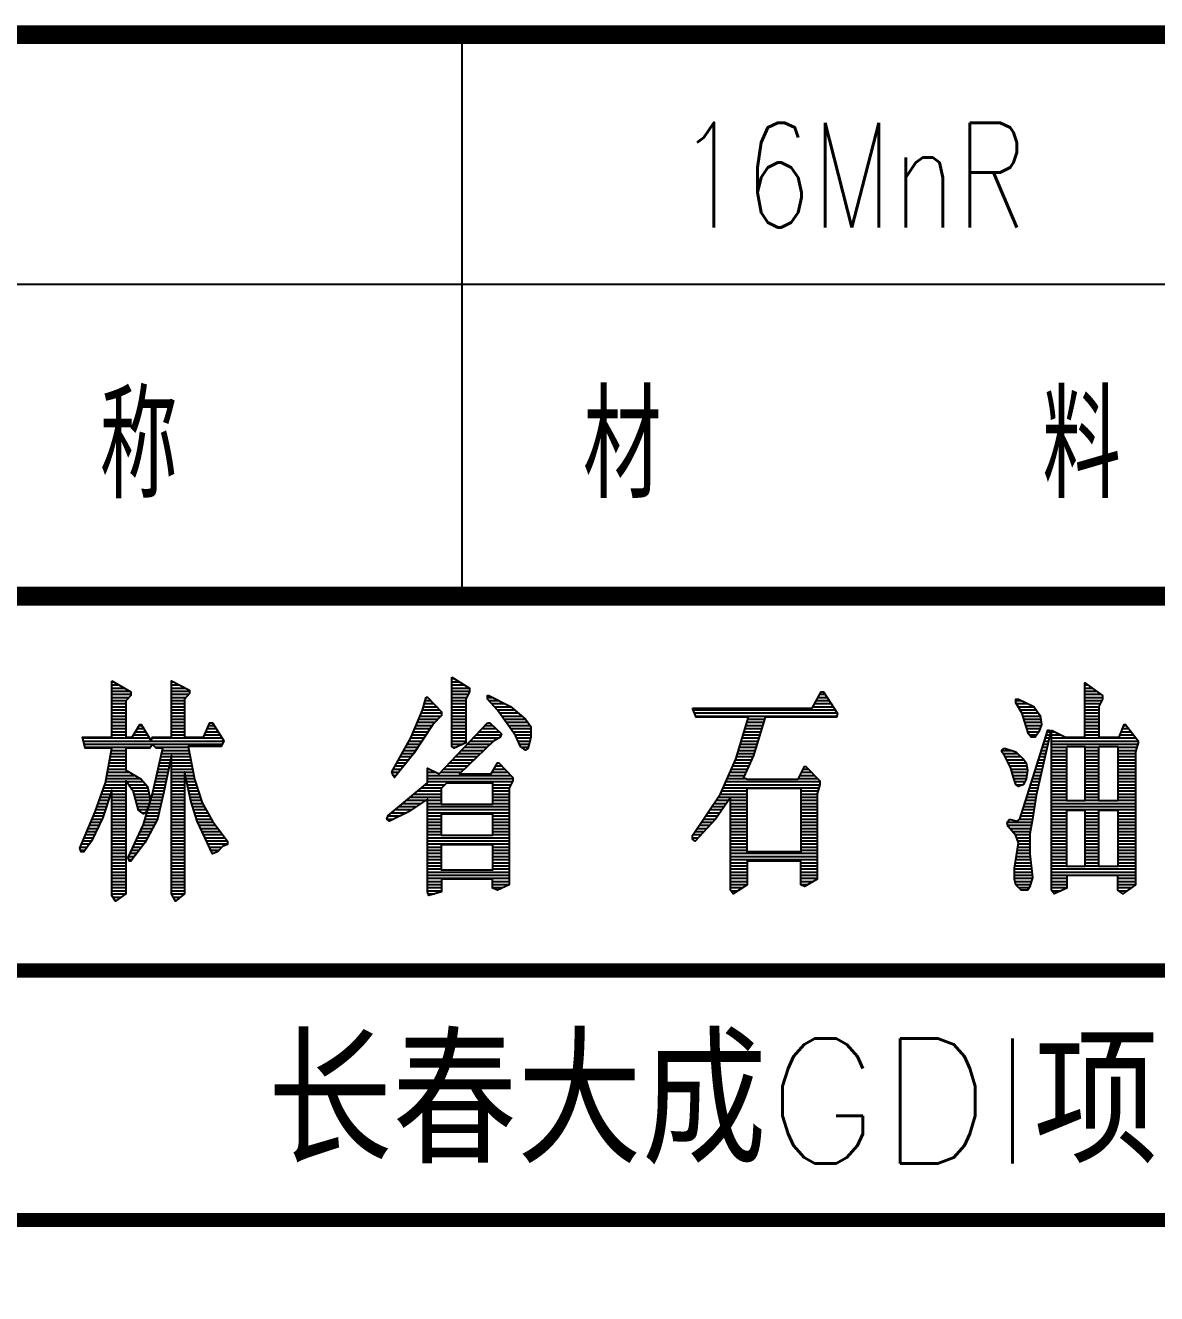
# Model space of a CAD drawing. Extents: x 2423 to 4272, y 1058 to 1658.
# Drawn here: x 4147.6 to 4183.87, y 1106.61 to 1147.27 of the extents above; entities that cross this region are included whole.
import ezdxf
from ezdxf.enums import TextEntityAlignment as Align

# ---------------------------------------------------------------- set-up
doc = ezdxf.new("R2010")
doc.units = 0
doc.header["$LTSCALE"] = 9
doc.header["$MEASUREMENT"] = 0
doc.layers.get('0').update_dxf_attribs({"linetype": 'CONTINUOUS'})
doc.layers.add('1', color=2, linetype='CONTINUOUS')
doc.layers.add('2', color=1, linetype='CONTINUOUS')
doc.styles.add('HZ', font='txt', dxfattribs={"width": 0.75, "bigfont": 'hztxt'})

# ---------------------------------------------------------------- blocks, each defined once
blk = doc.blocks.new('*X2')
at = {"color": 0}
for p, q in [((36074.2, -950), (36079.1, -950)), ((36074.2, -960), (36096.6, -960)), ((36074.2, -970), (36114.1, -970)), ((36266.1, -950), (36271.6, -950)), ((36266.1, -960), (36291.2, -960)), ((36266.1, -970), (36310.8, -970)), ((37164.5, -940), (37171.7, -940)), ((37164.5, -950), (37188.1, -950)), ((37164.5, -960), (37204.4, -960)), ((37164.5, -970), (37220.7, -970)), ((39193.9, -960), (39203.6, -960)), ((39193.9, -970), (39217.6, -970)), ((36074.2, -980), (36131.6, -980)), ((36074.2, -990), (36135.5, -990)), ((36074.2, -1000), (36129.7, -1000)), ((36074.2, -1010), (36120.4, -1010)), ((36266.1, -980), (36323.3, -980)), ((36266.1, -990), (36321.5, -990)), ((36266.1, -1000), (36312.1, -1000)), ((36266.1, -1010), (36307, -1010)), ((37079.7, -1010), (37096.8, -1010)), ((37082.7, -1000), (37087.1, -1000)), ((37164.5, -980), (37221.6, -980)), ((37164.5, -990), (37217.5, -990)), ((37164.5, -1000), (37212.3, -1000)), ((37164.5, -1010), (37209.4, -1010)), ((37278.8, -1000), (37295, -1000)), ((37282.9, -1010), (37314.8, -1010)), ((38333.5, -1010), (38374.6, -1010)), ((38338.9, -1000), (38368.2, -1000)), ((38344.4, -990), (38361.8, -990)), ((38973.4, -1010), (38990.9, -1010)), ((39193.9, -980), (39231.6, -980)), ((39193.9, -990), (39245.6, -990)), ((39193.9, -1000), (39251, -1000)), ((39193.9, -1010), (39248.7, -1010)), ((36074.2, -1020), (36119.1, -1020)), ((36074.2, -1030), (36119.1, -1030)), ((36074.2, -1040), (36119.1, -1040)), ((36074.2, -1050), (36119.1, -1050)), ((36266.1, -1020), (36307, -1020)), ((36266.1, -1030), (36307, -1030)), ((36266.1, -1040), (36307, -1040)), ((36266.1, -1050), (36307, -1050)), ((37066.6, -1050), (37131.8, -1050)), ((37070.7, -1040), (37125.6, -1040)), ((37073.7, -1030), (37116, -1030)), ((37076.7, -1020), (37106.4, -1020)), ((37164.5, -1020), (37209.4, -1020)), ((37164.5, -1030), (37209.4, -1030)), ((37164.5, -1040), (37209.4, -1040)), ((37164.5, -1050), (37209.4, -1050)), ((37292.3, -1020), (37334.7, -1020)), ((37301.6, -1030), (37353.6, -1030)), ((37310.9, -1040), (37365.6, -1040)), ((37318.1, -1050), (37377.6, -1050)), ((37938.4, -1040), (38393.9, -1040)), ((37942.6, -1050), (38400.3, -1050)), ((38322.6, -1030), (38387.5, -1030)), ((38328, -1020), (38381, -1020)), ((38975, -1020), (39011.9, -1020)), ((38980.8, -1030), (39031.3, -1030)), ((38986.7, -1040), (39038.3, -1040)), ((38992.5, -1050), (39045.3, -1050)), ((39193.9, -1020), (39243.4, -1020)), ((39193.9, -1030), (39238.8, -1030)), ((39193.9, -1040), (39238.8, -1040)), ((39193.9, -1050), (39238.8, -1050)), ((36074.2, -1060), (36119.1, -1060)), ((36074.2, -1070), (36119.1, -1070)), ((36074.2, -1080), (36119.1, -1080)), ((36074.2, -1090), (36119.1, -1090)), ((36162.4, -1090), (36169.9, -1090)), ((36266.1, -1060), (36307, -1060)), ((36266.1, -1070), (36307, -1070)), ((36266.1, -1080), (36307, -1080)), ((36266.1, -1090), (36307, -1090)), ((36384.8, -1090), (36402.2, -1090)), ((37049.8, -1090), (37101.4, -1090)), ((37054, -1080), (37110.3, -1080)), ((37058.2, -1070), (37120.1, -1070)), ((37062.4, -1060), (37129.9, -1060)), ((37164.5, -1060), (37209.4, -1060)), ((37164.5, -1070), (37209.4, -1070)), ((37164.5, -1080), (37209.4, -1080)), ((37164.5, -1090), (37209.4, -1090)), ((37270.6, -1090), (37296, -1090)), ((37325.1, -1060), (37389.6, -1060)), ((37332.1, -1070), (37401.5, -1070)), ((37339.1, -1080), (37408.5, -1080)), ((37346.1, -1090), (37415.5, -1090)), ((37946.8, -1060), (38399, -1060)), ((38107.9, -1090), (38161.1, -1090)), ((38111, -1080), (38164.1, -1080)), ((38114, -1070), (38167.1, -1070)), ((38996.1, -1060), (39051.2, -1060)), ((38999.1, -1070), (39052.6, -1070)), ((39002.1, -1080), (39054, -1080)), ((39005.1, -1090), (39054.1, -1090)), ((39193.9, -1060), (39238.8, -1060)), ((39193.9, -1070), (39238.8, -1070)), ((39193.9, -1080), (39238.8, -1080)), ((39193.9, -1090), (39238.8, -1090)), ((39319.3, -1090), (39326.7, -1090)), ((35980.7, -1130), (36194.7, -1130)), ((36074.2, -1100), (36119.1, -1100)), ((36074.2, -1110), (36119.1, -1110)), ((36074.2, -1120), (36119.1, -1120)), ((36144.4, -1120), (36188.5, -1120)), ((36150.4, -1110), (36182.3, -1110)), ((36156.4, -1100), (36176.1, -1100)), ((36204.2, -1130), (36427.4, -1130)), ((36266.1, -1100), (36307, -1100)), ((36266.1, -1110), (36307, -1110)), ((36266.1, -1120), (36307, -1120)), ((36371.7, -1120), (36421.1, -1120)), ((36376.1, -1110), (36414.8, -1110)), ((36380.5, -1100), (36408.5, -1100)), ((37032.7, -1130), (37075.1, -1130)), ((37037.2, -1120), (37081.7, -1120)), ((37041.4, -1110), (37088.2, -1110)), ((37045.6, -1100), (37094.8, -1100)), ((37164.5, -1100), (37209.4, -1100)), ((37164.5, -1110), (37209.4, -1110)), ((37164.5, -1120), (37209.4, -1120)), ((37164.5, -1130), (37209.4, -1130)), ((37232.6, -1130), (37316.2, -1130)), ((37242.1, -1120), (37322.4, -1120)), ((37251.6, -1110), (37317, -1110)), ((37261.1, -1100), (37306.5, -1100)), ((37353.1, -1100), (37417.6, -1100)), ((37360.1, -1110), (37417.6, -1110)), ((37367.1, -1120), (37417.6, -1120)), ((37372.3, -1130), (37417.2, -1130)), ((38095.7, -1130), (38149.1, -1130)), ((38098.8, -1120), (38152.1, -1120)), ((38101.8, -1110), (38155.1, -1110)), ((38104.9, -1100), (38158.1, -1100)), ((39008.5, -1100), (39050.6, -1100)), ((39012, -1110), (39047.1, -1110)), ((39016.7, -1120), (39040.3, -1120)), ((39067.5, -1130), (39080.5, -1130)), ((39070.6, -1120), (39082.8, -1120)), ((39073.8, -1110), (39081.4, -1110)), ((39087.7, -1110), (39097.9, -1110)), ((39087.7, -1120), (39117.1, -1120)), ((39087.7, -1130), (39357.8, -1130)), ((39193.9, -1100), (39238.8, -1100)), ((39193.9, -1110), (39238.8, -1110)), ((39193.9, -1120), (39238.8, -1120)), ((39307.3, -1120), (39350, -1120)), ((39311.3, -1110), (39342.3, -1110)), ((39315.3, -1100), (39334.5, -1100)), ((35983.1, -1140), (36433.4, -1140)), ((35985.4, -1150), (36428.7, -1150)), ((35987.7, -1160), (36198.8, -1160)), ((36072.9, -1170), (36119.1, -1170)), ((36213.9, -1160), (36319.7, -1160)), ((36236, -1170), (36321.7, -1170)), ((37010.6, -1170), (37048.9, -1170)), ((37016.1, -1160), (37055.4, -1160)), ((37021.7, -1150), (37062, -1150)), ((37027.2, -1140), (37068.6, -1140)), ((37164.5, -1140), (37209.4, -1140)), ((37164.5, -1150), (37200, -1150)), ((37168.4, -1160), (37179, -1160)), ((37194.6, -1170), (37267.4, -1170)), ((37204.1, -1160), (37277.9, -1160)), ((37213.6, -1150), (37288.4, -1150)), ((37223.1, -1140), (37298.9, -1140)), ((37376.9, -1140), (37414.8, -1140)), ((37381.6, -1150), (37412.5, -1150)), ((37388.9, -1160), (37410.2, -1160)), ((38083.6, -1170), (38137.1, -1170)), ((38086.6, -1160), (38140.1, -1160)), ((38089.7, -1150), (38143.1, -1150)), ((38092.7, -1140), (38146.1, -1140)), ((38928.5, -1170), (38958.5, -1170)), ((39054.9, -1170), (39071.5, -1170)), ((39058.1, -1160), (39073.7, -1160)), ((39061.2, -1150), (39076, -1150)), ((39064.4, -1140), (39078.3, -1140)), ((39087.7, -1140), (39365.4, -1140)), ((39087.7, -1150), (39364.1, -1150)), ((39087.7, -1160), (39136.7, -1160)), ((39087.7, -1170), (39136.7, -1170)), ((39193.9, -1160), (39238.8, -1160)), ((39193.9, -1170), (39238.8, -1170)), ((39300, -1160), (39361.3, -1160)), ((39300, -1170), (39358.5, -1170)), ((36065.6, -1210), (36119.1, -1210)), ((36067.4, -1200), (36119.1, -1200)), ((36069.2, -1190), (36119.1, -1190)), ((36071.1, -1180), (36119.1, -1180)), ((36227, -1210), (36261.2, -1210)), ((36229.3, -1200), (36263.3, -1200)), ((36231.5, -1190), (36265.4, -1190)), ((36233.7, -1180), (36323.6, -1180)), ((36266.1, -1190), (36325.6, -1190)), ((36266.1, -1200), (36327.5, -1200)), ((36266.1, -1210), (36329.5, -1210)), ((36988.5, -1210), (37018.2, -1210)), ((36994, -1200), (37026.2, -1200)), ((36999.5, -1190), (37034.3, -1190)), ((37005.1, -1180), (37042.3, -1180)), ((37156.6, -1210), (37225.4, -1210)), ((37166.1, -1200), (37235.9, -1200)), ((37175.6, -1190), (37246.4, -1190)), ((37185.1, -1180), (37256.9, -1180)), ((37311.3, -1210), (37315.8, -1210)), ((38069.8, -1210), (38121.2, -1210)), ((38074.2, -1200), (38125.8, -1200)), ((38077.5, -1190), (38130.5, -1190)), ((38080.5, -1180), (38134.1, -1180)), ((38932.2, -1180), (38978.9, -1180)), ((38938.4, -1190), (38989.4, -1190)), ((38943.4, -1200), (38999.2, -1200)), ((38948.4, -1210), (39006.1, -1210)), ((39042.4, -1210), (39062.4, -1210)), ((39045.5, -1200), (39064.7, -1200)), ((39048.6, -1190), (39066.9, -1190)), ((39051.8, -1180), (39069.2, -1180)), ((39087.7, -1180), (39136.7, -1180)), ((39087.7, -1190), (39136.7, -1190)), ((39087.7, -1200), (39136.7, -1200)), ((39087.7, -1210), (39136.7, -1210)), ((39193.9, -1180), (39238.8, -1180)), ((39193.9, -1190), (39238.8, -1190)), ((39193.9, -1200), (39238.8, -1200)), ((39193.9, -1210), (39238.8, -1210)), ((39300, -1180), (39357.2, -1180)), ((39300, -1190), (39357.2, -1190)), ((39300, -1200), (39357.2, -1200)), ((39300, -1210), (39357.2, -1210)), ((36056.3, -1260), (36164.4, -1260)), ((36058.2, -1250), (36147.6, -1250)), ((36060, -1240), (36130.8, -1240)), ((36061.9, -1230), (36119.1, -1230)), ((36063.7, -1220), (36119.1, -1220)), ((36215.8, -1260), (36250.7, -1260)), ((36218.1, -1250), (36252.8, -1250)), ((36220.3, -1240), (36254.9, -1240)), ((36222.5, -1230), (36257, -1230)), ((36224.8, -1220), (36259.1, -1220)), ((36266.1, -1220), (36331.4, -1220)), ((36266.1, -1230), (36333.4, -1230)), ((36266.1, -1240), (36307, -1240)), ((36266.1, -1250), (36307, -1250)), ((36266.1, -1260), (36307, -1260)), ((36307.2, -1240), (36335.3, -1240)), ((36309.4, -1250), (36337.2, -1250)), ((36311.6, -1260), (36339.2, -1260)), ((36972.9, -1240), (36993.9, -1240)), ((36976.4, -1250), (36985.9, -1250)), ((36977.4, -1230), (37002, -1230)), ((36983, -1220), (37010.1, -1220)), ((37086.9, -1230), (37092.7, -1230)), ((37086.9, -1240), (37113.7, -1240)), ((37086.9, -1250), (37354.3, -1250)), ((37086.9, -1260), (37360.5, -1260)), ((37128.1, -1240), (37193.9, -1240)), ((37137.6, -1230), (37204.4, -1230)), ((37147.1, -1220), (37214.9, -1220)), ((37293.8, -1240), (37344.7, -1240)), ((37299.6, -1230), (37335.1, -1230)), ((37305.5, -1220), (37325.4, -1220)), ((38047.6, -1260), (38107.1, -1260)), ((38052.1, -1250), (38102.5, -1250)), ((38056.5, -1240), (38107.2, -1240)), ((38060.9, -1230), (38111.8, -1230)), ((38065.3, -1220), (38116.5, -1220)), ((38276.2, -1260), (38336.8, -1260)), ((38281.2, -1250), (38327.2, -1250)), ((38286.2, -1240), (38317.5, -1240)), ((38291.2, -1230), (38307.9, -1230)), ((38953.4, -1220), (39007.8, -1220)), ((38957.8, -1230), (39009.6, -1230)), ((38960.6, -1240), (39009.1, -1240)), ((38963.4, -1250), (39007.7, -1250)), ((38966.5, -1260), (39006.3, -1260)), ((39026.6, -1260), (39051.1, -1260)), ((39029.8, -1250), (39053.4, -1250)), ((39032.9, -1240), (39055.6, -1240)), ((39036.1, -1230), (39057.9, -1230)), ((39039.2, -1220), (39060.2, -1220)), ((39087.7, -1220), (39136.7, -1220)), ((39087.7, -1230), (39136.7, -1230)), ((39087.7, -1240), (39136.7, -1240)), ((39087.7, -1250), (39136.7, -1250)), ((39087.7, -1260), (39136.7, -1260)), ((39193.9, -1220), (39238.8, -1220)), ((39193.9, -1230), (39238.8, -1230)), ((39193.9, -1240), (39238.8, -1240)), ((39193.9, -1250), (39238.8, -1250)), ((39193.9, -1260), (39238.8, -1260)), ((39300, -1220), (39357.2, -1220)), ((39300, -1230), (39357.2, -1230)), ((39300, -1240), (39357.2, -1240)), ((39300, -1250), (39357.2, -1250)), ((39300, -1260), (39357.2, -1260)), ((36044.6, -1300), (36073.3, -1300)), ((36048.1, -1290), (36119.1, -1290)), ((36051.6, -1280), (36119.1, -1280)), ((36054.5, -1270), (36119.1, -1270)), ((36074.2, -1300), (36119.1, -1300)), ((36120.5, -1270), (36174.9, -1270)), ((36127.5, -1280), (36183.7, -1280)), ((36134.5, -1290), (36189.6, -1290)), ((36141.5, -1300), (36191.9, -1300)), ((36206.9, -1300), (36242.3, -1300)), ((36209.1, -1290), (36244.4, -1290)), ((36211.3, -1280), (36246.5, -1280)), ((36213.6, -1270), (36248.6, -1270)), ((36266.1, -1270), (36307, -1270)), ((36266.1, -1280), (36307, -1280)), ((36266.1, -1290), (36307, -1290)), ((36266.1, -1300), (36307, -1300)), ((36313.8, -1270), (36342.1, -1270)), ((36315.9, -1280), (36345.4, -1280)), ((36318.1, -1290), (36348.6, -1290)), ((36320.3, -1300), (36351.8, -1300)), ((37055.4, -1300), (37131.8, -1300)), ((37067.4, -1290), (37133.1, -1290)), ((37079.5, -1280), (37142.4, -1280)), ((37086.9, -1270), (37359.4, -1270)), ((37295.1, -1280), (37354.2, -1280)), ((37295.1, -1290), (37348.9, -1290)), ((37295.1, -1300), (37348.2, -1300)), ((38030, -1300), (38111.8, -1300)), ((38034.4, -1290), (38341.7, -1290)), ((38038.8, -1280), (38344.5, -1280)), ((38043.2, -1270), (38344.5, -1270)), ((38283.3, -1300), (38338.9, -1300)), ((38970, -1270), (39002.4, -1270)), ((38973.8, -1280), (38997.1, -1280)), ((39014.1, -1300), (39042, -1300)), ((39017.2, -1290), (39044.3, -1290)), ((39020.4, -1280), (39046.6, -1280)), ((39023.5, -1270), (39048.8, -1270)), ((39087.7, -1270), (39136.7, -1270)), ((39087.7, -1280), (39136.7, -1280)), ((39087.7, -1290), (39136.7, -1290)), ((39087.7, -1300), (39136.7, -1300)), ((39193.9, -1270), (39238.8, -1270)), ((39193.9, -1280), (39238.8, -1280)), ((39193.9, -1290), (39238.8, -1290)), ((39193.9, -1300), (39238.8, -1300)), ((39300, -1270), (39357.2, -1270)), ((39300, -1280), (39357.2, -1280)), ((39300, -1290), (39357.2, -1290)), ((39300, -1300), (39357.2, -1300)), ((36030.6, -1340), (36060.2, -1340)), ((36034.1, -1330), (36063.5, -1330)), ((36037.6, -1320), (36066.8, -1320)), ((36041.1, -1310), (36070, -1310)), ((36074.2, -1310), (36119.1, -1310)), ((36074.2, -1320), (36119.1, -1320)), ((36074.2, -1330), (36119.1, -1330)), ((36074.2, -1340), (36119.1, -1340)), ((36145.6, -1310), (36194.2, -1310)), ((36148.4, -1320), (36196.6, -1320)), ((36151.2, -1330), (36196.7, -1330)), ((36154, -1340), (36195.9, -1340)), ((36195.9, -1340), (36233, -1340)), ((36198.8, -1330), (36235.3, -1330)), ((36201.7, -1320), (36237.7, -1320)), ((36204.5, -1310), (36240, -1310)), ((36266.1, -1310), (36307, -1310)), ((36266.1, -1320), (36307, -1320)), ((36266.1, -1330), (36307, -1330)), ((36266.1, -1340), (36307, -1340)), ((36322.5, -1310), (36355.1, -1310)), ((36324.7, -1320), (36358.3, -1320)), ((36326.9, -1330), (36361.5, -1330)), ((36329.8, -1340), (36365.2, -1340)), ((37007.2, -1340), (37066.4, -1340)), ((37019.2, -1330), (37081.4, -1330)), ((37031.3, -1320), (37131.8, -1320)), ((37043.3, -1310), (37131.8, -1310)), ((37086.9, -1330), (37131.8, -1330)), ((37086.9, -1340), (37131.8, -1340)), ((37295.1, -1310), (37348.2, -1310)), ((37295.1, -1320), (37348.2, -1320)), ((37295.1, -1330), (37348.2, -1330)), ((37295.1, -1340), (37348.2, -1340)), ((38005.2, -1340), (38045.1, -1340)), ((38011.9, -1330), (38052.1, -1330)), ((38018.6, -1320), (38111.8, -1320)), ((38025.3, -1310), (38111.8, -1310)), ((38058.7, -1330), (38111.8, -1330)), ((38058.7, -1340), (38111.8, -1340)), ((38283.3, -1310), (38336.4, -1310)), ((38283.3, -1320), (38336.4, -1320)), ((38283.3, -1330), (38336.4, -1330)), ((38283.3, -1340), (38336.4, -1340)), ((39001.5, -1340), (39034.6, -1340)), ((39004.6, -1330), (39036.2, -1330)), ((39007.8, -1320), (39037.8, -1320)), ((39010.9, -1310), (39039.8, -1310)), ((39087.7, -1310), (39136.7, -1310)), ((39087.7, -1320), (39136.7, -1320)), ((39087.7, -1330), (39136.7, -1330)), ((39087.7, -1340), (39357.2, -1340)), ((39193.9, -1310), (39238.8, -1310)), ((39193.9, -1320), (39238.8, -1320)), ((39193.9, -1330), (39238.8, -1330)), ((39300, -1310), (39357.2, -1310)), ((39300, -1320), (39357.2, -1320)), ((39300, -1330), (39357.2, -1330)), ((36015.7, -1380), (36047.2, -1380)), ((36019.9, -1370), (36050.4, -1370)), ((36023.6, -1360), (36053.7, -1360)), ((36027.1, -1350), (36057, -1350)), ((36074.2, -1350), (36119.1, -1350)), ((36074.2, -1360), (36119.1, -1360)), ((36074.2, -1370), (36119.1, -1370)), ((36074.2, -1380), (36119.1, -1380)), ((36156.8, -1350), (36191.7, -1350)), ((36159.6, -1360), (36187.5, -1360)), ((36172, -1370), (36180.5, -1370)), ((36184.4, -1380), (36223.7, -1380)), ((36187.3, -1370), (36226, -1370)), ((36190.1, -1360), (36228.3, -1360)), ((36193, -1350), (36230.7, -1350)), ((36266.1, -1350), (36307, -1350)), ((36266.1, -1360), (36307, -1360)), ((36266.1, -1370), (36307, -1370)), ((36266.1, -1380), (36307, -1380)), ((36333, -1350), (36370.8, -1350)), ((36336.2, -1360), (36376.4, -1360)), ((36339.4, -1370), (36382, -1370)), ((36342.6, -1380), (36387.6, -1380)), ((36959.9, -1380), (36998.8, -1380)), ((36971, -1370), (37019.8, -1370)), ((36983, -1360), (37036.4, -1360)), ((36995.1, -1350), (37051.4, -1350)), ((37086.9, -1350), (37348.2, -1350)), ((37086.9, -1360), (37348.2, -1360)), ((37086.9, -1370), (37348.2, -1370)), ((37086.9, -1380), (37131.8, -1380)), ((37295.1, -1380), (37348.2, -1380)), ((37978.4, -1380), (38017.1, -1380)), ((37985.1, -1370), (38024.1, -1370)), ((37991.8, -1360), (38031.1, -1360)), ((37998.5, -1350), (38038.1, -1350)), ((38058.7, -1350), (38111.8, -1350)), ((38058.7, -1360), (38111.8, -1360)), ((38058.7, -1370), (38111.8, -1370)), ((38058.7, -1380), (38111.8, -1380)), ((38283.3, -1350), (38336.4, -1350)), ((38283.3, -1360), (38336.4, -1360)), ((38283.3, -1370), (38336.4, -1370)), ((38283.3, -1380), (38336.4, -1380)), ((38988.9, -1380), (39028.2, -1380)), ((38992.1, -1370), (39029.8, -1370)), ((38995.2, -1360), (39031.4, -1360)), ((38998.4, -1350), (39033, -1350)), ((39087.7, -1350), (39357.2, -1350)), ((39087.7, -1360), (39357.2, -1360)), ((39087.7, -1370), (39136.7, -1370)), ((39087.7, -1380), (39136.7, -1380)), ((39193.9, -1370), (39238.8, -1370)), ((39193.9, -1380), (39238.8, -1380)), ((39300, -1370), (39357.2, -1370)), ((39300, -1380), (39357.2, -1380)), ((35998.9, -1420), (36028.5, -1420)), ((36003.1, -1410), (36033.4, -1410)), ((36007.3, -1400), (36038.2, -1400)), ((36011.5, -1390), (36043.1, -1390)), ((36074.2, -1390), (36119.1, -1390)), ((36074.2, -1400), (36119.1, -1400)), ((36074.2, -1410), (36119.1, -1410)), ((36074.2, -1420), (36119.1, -1420)), ((36170.7, -1420), (36205.3, -1420)), ((36175.4, -1410), (36210.7, -1410)), ((36178.6, -1400), (36216.1, -1400)), ((36181.5, -1390), (36221.3, -1390)), ((36266.1, -1390), (36307, -1390)), ((36266.1, -1400), (36307, -1400)), ((36266.1, -1410), (36307, -1410)), ((36266.1, -1420), (36307, -1420)), ((36345.8, -1390), (36393.2, -1390)), ((36349.5, -1400), (36399.6, -1400)), ((36354.1, -1410), (36407.2, -1410)), ((36358.8, -1420), (36414.8, -1420)), ((36956.4, -1390), (36977.8, -1390)), ((37086.9, -1390), (37131.8, -1390)), ((37086.9, -1400), (37131.8, -1400)), ((37086.9, -1410), (37131.8, -1410)), ((37086.9, -1420), (37131.8, -1420)), ((37295.1, -1390), (37348.2, -1390)), ((37295.1, -1400), (37348.2, -1400)), ((37295.1, -1410), (37348.2, -1410)), ((37295.1, -1420), (37348.2, -1420)), ((37951.6, -1420), (37982.2, -1420)), ((37958.3, -1410), (37991.5, -1410)), ((37965, -1400), (38000.9, -1400)), ((37971.7, -1390), (38010.1, -1390)), ((38058.7, -1390), (38111.8, -1390)), ((38058.7, -1400), (38111.8, -1400)), ((38058.7, -1410), (38111.8, -1410)), ((38058.7, -1420), (38111.8, -1420)), ((38283.3, -1390), (38336.4, -1390)), ((38283.3, -1400), (38336.4, -1400)), ((38283.3, -1410), (38336.4, -1410)), ((38283.3, -1420), (38336.4, -1420)), ((38946.3, -1400), (39024.8, -1400)), ((38947.5, -1410), (39023, -1410)), ((38954, -1420), (39021.3, -1420)), ((38985.8, -1390), (39026.5, -1390)), ((39087.7, -1390), (39136.7, -1390)), ((39087.7, -1400), (39136.7, -1400)), ((39087.7, -1410), (39136.7, -1410)), ((39087.7, -1420), (39136.7, -1420)), ((39193.9, -1390), (39238.8, -1390)), ((39193.9, -1400), (39238.8, -1400)), ((39193.9, -1410), (39238.8, -1410)), ((39193.9, -1420), (39238.8, -1420)), ((39300, -1390), (39357.2, -1390)), ((39300, -1400), (39357.2, -1400)), ((39300, -1410), (39357.2, -1410)), ((39300, -1420), (39357.2, -1420)), ((35982.1, -1460), (36009.1, -1460)), ((35986.3, -1450), (36014, -1450)), ((35990.5, -1440), (36018.8, -1440)), ((35994.7, -1430), (36023.7, -1430)), ((36074.2, -1430), (36119.1, -1430)), ((36074.2, -1440), (36119.1, -1440)), ((36074.2, -1450), (36119.1, -1450)), ((36074.2, -1460), (36119.1, -1460)), ((36152, -1460), (36183.8, -1460)), ((36156.7, -1450), (36189.2, -1450)), ((36161.4, -1440), (36194.6, -1440)), ((36166, -1430), (36200, -1430)), ((36266.1, -1430), (36307, -1430)), ((36266.1, -1440), (36307, -1440)), ((36266.1, -1450), (36307, -1450)), ((36266.1, -1460), (36307, -1460)), ((36363.5, -1430), (36422.5, -1430)), ((36368.1, -1440), (36430.1, -1440)), ((36372.8, -1450), (36437.7, -1450)), ((36377.5, -1460), (36445.4, -1460)), ((37086.9, -1430), (37131.8, -1430)), ((37086.9, -1440), (37131.8, -1440)), ((37086.9, -1450), (37348.2, -1450)), ((37086.9, -1460), (37348.2, -1460)), ((37295.1, -1430), (37348.2, -1430)), ((37295.1, -1440), (37348.2, -1440)), ((37936.2, -1450), (37954.2, -1450)), ((37938.2, -1440), (37963.5, -1440)), ((37943.6, -1460), (37944.9, -1460)), ((37944.9, -1430), (37972.9, -1430)), ((38058.7, -1430), (38111.8, -1430)), ((38058.7, -1440), (38111.8, -1440)), ((38058.7, -1450), (38111.8, -1450)), ((38058.7, -1460), (38111.8, -1460)), ((38283.3, -1430), (38336.4, -1430)), ((38283.3, -1440), (38336.4, -1440)), ((38283.3, -1450), (38336.4, -1450)), ((38283.3, -1460), (38336.4, -1460)), ((38962.4, -1430), (39019.5, -1430)), ((38970.8, -1440), (39018.3, -1440)), ((38975.8, -1450), (39018.3, -1450)), ((38979.3, -1460), (39018.3, -1460)), ((39087.7, -1430), (39136.7, -1430)), ((39087.7, -1440), (39136.7, -1440)), ((39087.7, -1450), (39136.7, -1450)), ((39087.7, -1460), (39136.7, -1460)), ((39193.9, -1430), (39238.8, -1430)), ((39193.9, -1440), (39238.8, -1440)), ((39193.9, -1450), (39238.8, -1450)), ((39193.9, -1460), (39238.8, -1460)), ((39300, -1430), (39357.2, -1430)), ((39300, -1440), (39357.2, -1440)), ((39300, -1450), (39357.2, -1450)), ((39300, -1460), (39357.2, -1460)), ((35973.7, -1480), (35995.3, -1480)), ((35974.3, -1490), (35988.3, -1490)), ((35977.9, -1470), (36002.3, -1470)), ((36074.2, -1470), (36119.1, -1470)), ((36074.2, -1480), (36119.1, -1480)), ((36074.2, -1490), (36119.1, -1490)), ((36074.2, -1500), (36119.1, -1500)), ((36133.4, -1500), (36154.5, -1500)), ((36138, -1490), (36162.2, -1490)), ((36142.7, -1480), (36169.9, -1480)), ((36147.4, -1470), (36177.6, -1470)), ((36266.1, -1470), (36307, -1470)), ((36266.1, -1480), (36307, -1480)), ((36266.1, -1490), (36307, -1490)), ((36266.1, -1500), (36307, -1500)), ((36382.1, -1470), (36445.8, -1470)), ((36386.8, -1480), (36427.6, -1480)), ((36391.5, -1490), (36418.3, -1490)), ((36396.1, -1500), (36400.6, -1500)), ((37086.9, -1470), (37348.2, -1470)), ((37086.9, -1480), (37131.8, -1480)), ((37086.9, -1490), (37131.8, -1490)), ((37086.9, -1500), (37131.8, -1500)), ((37295.1, -1480), (37348.2, -1480)), ((37295.1, -1490), (37348.2, -1490)), ((37295.1, -1500), (37348.2, -1500)), ((38058.7, -1470), (38111.8, -1470)), ((38058.7, -1480), (38111.8, -1480)), ((38058.7, -1490), (38111.8, -1490)), ((38058.7, -1500), (38336.4, -1500)), ((38283.3, -1470), (38336.4, -1470)), ((38283.3, -1480), (38336.4, -1480)), ((38283.3, -1490), (38336.4, -1490)), ((38976.5, -1500), (39018.3, -1500)), ((38978, -1490), (39018.3, -1490)), ((38979.5, -1480), (39018.3, -1480)), ((38981, -1470), (39018.3, -1470)), ((39087.7, -1470), (39136.7, -1470)), ((39087.7, -1480), (39136.7, -1480)), ((39087.7, -1490), (39136.7, -1490)), ((39087.7, -1500), (39136.7, -1500)), ((39193.9, -1470), (39238.8, -1470)), ((39193.9, -1480), (39238.8, -1480)), ((39193.9, -1490), (39238.8, -1490)), ((39193.9, -1500), (39238.8, -1500)), ((39300, -1470), (39357.2, -1470)), ((39300, -1480), (39357.2, -1480)), ((39300, -1490), (39357.2, -1490)), ((39300, -1500), (39357.2, -1500)), ((36074.2, -1510), (36119.1, -1510)), ((36074.2, -1520), (36119.1, -1520)), ((36074.2, -1530), (36119.1, -1530)), ((36074.2, -1540), (36119.1, -1540)), ((36128.7, -1510), (36146.8, -1510)), ((36129.7, -1520), (36139.1, -1520)), ((36266.1, -1510), (36307, -1510)), ((36266.1, -1520), (36307, -1520)), ((36266.1, -1530), (36307, -1530)), ((36266.1, -1540), (36307, -1540)), ((37086.9, -1510), (37131.8, -1510)), ((37086.9, -1520), (37131.8, -1520)), ((37086.9, -1530), (37131.8, -1530)), ((37086.9, -1540), (37131.8, -1540)), ((37295.1, -1510), (37348.2, -1510)), ((37295.1, -1520), (37348.2, -1520)), ((37295.1, -1530), (37348.2, -1530)), ((37295.1, -1540), (37348.2, -1540)), ((38058.7, -1510), (38336.4, -1510)), ((38058.7, -1520), (38336.4, -1520)), ((38058.7, -1530), (38111.8, -1530)), ((38058.7, -1540), (38111.8, -1540)), ((38283.3, -1530), (38336.4, -1530)), ((38283.3, -1540), (38336.4, -1540)), ((38970.5, -1540), (39022.4, -1540)), ((38972, -1530), (39021.4, -1530)), ((38973.5, -1520), (39020.3, -1520)), ((38975, -1510), (39019.2, -1510)), ((39087.7, -1510), (39136.7, -1510)), ((39087.7, -1520), (39136.7, -1520)), ((39087.7, -1530), (39136.7, -1530)), ((39087.7, -1540), (39136.7, -1540)), ((39193.9, -1510), (39238.8, -1510)), ((39193.9, -1520), (39238.8, -1520)), ((39193.9, -1530), (39238.8, -1530)), ((39193.9, -1540), (39238.8, -1540)), ((39300, -1510), (39357.2, -1510)), ((39300, -1520), (39357.2, -1520)), ((39300, -1530), (39357.2, -1530)), ((39300, -1540), (39357.2, -1540)), ((36074.2, -1550), (36119.1, -1550)), ((36074.2, -1560), (36119.1, -1560)), ((36074.2, -1570), (36119.1, -1570)), ((36074.2, -1580), (36119.1, -1580)), ((36266.1, -1550), (36307, -1550)), ((36266.1, -1560), (36307, -1560)), ((36266.1, -1570), (36307, -1570)), ((36266.1, -1580), (36307, -1580)), ((37086.9, -1550), (37131.8, -1550)), ((37086.9, -1560), (37348.2, -1560)), ((37086.9, -1570), (37348.2, -1570)), ((37086.9, -1580), (37348.2, -1580)), ((37295.1, -1550), (37348.2, -1550)), ((38058.7, -1550), (38111.8, -1550)), ((38058.7, -1560), (38111.8, -1560)), ((38058.7, -1570), (38111.8, -1570)), ((38058.7, -1580), (38111.8, -1580)), ((38283.3, -1550), (38336.4, -1550)), ((38283.3, -1560), (38336.4, -1560)), ((38283.3, -1570), (38336.4, -1570)), ((38283.3, -1580), (38336.4, -1580)), ((38969.3, -1550), (39023.5, -1550)), ((38969.3, -1560), (39024.6, -1560)), ((38969.3, -1570), (39025.7, -1570)), ((38969.3, -1580), (39025.7, -1580)), ((39087.7, -1550), (39357.2, -1550)), ((39087.7, -1560), (39357.2, -1560)), ((39087.7, -1570), (39357.2, -1570)), ((39087.7, -1580), (39136.7, -1580)), ((39300, -1580), (39357.2, -1580)), ((36074.2, -1590), (36119.1, -1590)), ((36074.2, -1600), (36119.1, -1600)), ((36074.2, -1610), (36119.1, -1610)), ((36074.2, -1620), (36119.1, -1620)), ((36266.1, -1590), (36307, -1590)), ((36266.1, -1600), (36307, -1600)), ((36266.1, -1610), (36307, -1610)), ((36266.1, -1620), (36307, -1620)), ((37086.9, -1590), (37131.8, -1590)), ((37086.9, -1600), (37131.8, -1600)), ((37086.9, -1610), (37131.8, -1610)), ((37086.9, -1620), (37131.8, -1620)), ((37295.1, -1590), (37348.2, -1590)), ((37295.1, -1600), (37348.2, -1600)), ((37295.1, -1610), (37328.3, -1610)), ((38058.7, -1590), (38111.8, -1590)), ((38058.7, -1600), (38111.8, -1600)), ((38058.7, -1610), (38097.2, -1610)), ((38060.1, -1620), (38081.8, -1620)), ((38283.3, -1590), (38324.2, -1590)), ((38283.3, -1600), (38306.7, -1600)), ((38970.9, -1590), (39022.9, -1590)), ((38973.2, -1600), (39020.1, -1600)), ((38982.2, -1610), (39015.8, -1610)), ((39087.7, -1590), (39136.7, -1590)), ((39087.7, -1600), (39136.7, -1600)), ((39087.7, -1610), (39136.7, -1610)), ((39089.1, -1620), (39118.5, -1620)), ((39300, -1590), (39357.2, -1590)), ((39300, -1600), (39357.2, -1600)), ((39300, -1610), (39344, -1610)), ((39302.8, -1620), (39330, -1620)), ((36074.2, -1630), (36118.7, -1630)), ((36077.3, -1640), (36104.7, -1640)), ((36084.3, -1650), (36090.7, -1650)), ((36266.3, -1630), (36306.6, -1630)), ((36271.5, -1640), (36294.3, -1640)), ((36276.8, -1650), (36282.1, -1650)), ((37089, -1630), (37110.4, -1630))]:
    blk.add_line(p, q, dxfattribs=at)

msp = doc.modelspace()

# ---------------------------------------------------------------- linework, layer by layer
at = {"layer": '1'}
for p, q in [((4161.601, 1128.972), (4161.601, 1146.972)), ((4086.601, 1138.972), (4266.601, 1138.972))]:
    msp.add_line(p, q, dxfattribs=at)
at = {"layer": '1', "color": 2}
for points in [[(4161.269, 1126.373), (4161.841, 1126.023), (4161.841, 1126.023), (4161.841, 1125.906), (4161.841, 1125.906), (4161.719, 1125.673), (4161.719, 1125.673), (4161.719, 1124.273), (4161.719, 1124.273), (4161.351, 1124.098), (4161.351, 1124.098), (4161.269, 1124.156), (4161.269, 1124.156), (4161.269, 1126.373)], [(4150.367, 1126.256), (4150.979, 1125.906), (4150.979, 1125.906), (4150.979, 1125.789), (4150.979, 1125.789), (4150.816, 1125.614), (4150.816, 1125.614), (4150.816, 1124.448), (4150.816, 1124.448), (4151.02, 1124.448), (4151.02, 1124.448), (4151.265, 1124.856), (4151.265, 1124.856), (4151.306, 1124.856), (4151.306, 1124.856), (4151.633, 1124.331), (4151.633, 1124.331), (4151.674, 1124.448), (4151.674, 1124.448), (4152.286, 1124.448), (4152.286, 1124.448), (4152.286, 1126.256), (4152.286, 1126.256), (4152.858, 1125.964), (4152.858, 1125.964), (4152.858, 1125.848), (4152.858, 1125.848), (4152.694, 1125.673), (4152.694, 1125.673), (4152.694, 1124.448), (4152.694, 1124.448), (4153.307, 1124.448), (4153.307, 1124.448), (4153.511, 1124.914), (4153.511, 1124.914), (4153.593, 1124.914), (4153.593, 1124.914), (4153.96, 1124.331), (4153.96, 1124.331), (4153.879, 1124.156), (4153.879, 1124.156), (4152.817, 1124.156), (4152.817, 1124.156), (4153.021, 1123.106), (4153.021, 1123.106), (4153.266, 1122.348), (4153.266, 1122.348), (4153.593, 1121.764), (4153.593, 1121.764), (4154.083, 1121.123), (4154.083, 1121.123), (4154.083, 1121.006), (4154.083, 1121.006), (4153.919, 1120.948), (4153.919, 1120.948), (4153.756, 1120.773), (4153.756, 1120.773), (4153.593, 1120.714), (4153.593, 1120.714), (4153.103, 1121.764), (4153.103, 1121.764), (4152.899, 1122.406), (4152.899, 1122.406), (4152.694, 1123.339), (4152.694, 1123.339), (4152.694, 1119.431), (4152.694, 1119.431), (4152.409, 1119.198), (4152.409, 1119.198), (4152.286, 1119.431), (4152.286, 1119.431), (4152.286, 1123.864), (4152.286, 1123.864), (4152.041, 1122.698), (4152.041, 1122.698), (4151.837, 1121.823), (4151.837, 1121.823), (4151.429, 1121.064), (4151.429, 1121.064), (4150.979, 1120.481), (4150.979, 1120.481), (4150.939, 1120.481), (4150.939, 1120.481), (4150.898, 1120.598), (4150.898, 1120.598), (4151.388, 1121.648), (4151.388, 1121.648), (4151.674, 1122.639), (4151.674, 1122.639), (4152, 1124.098), (4152, 1124.098), (4151.796, 1124.098), (4151.796, 1124.098), (4151.674, 1124.214), (4151.674, 1124.214), (4151.592, 1124.098), (4151.592, 1124.098), (4150.816, 1124.098), (4150.816, 1124.098), (4150.816, 1123.398), (4150.816, 1123.398), (4151.306, 1123.106), (4151.306, 1123.106), (4151.51, 1122.873), (4151.51, 1122.873), (4151.592, 1122.523), (4151.592, 1122.523), (4151.592, 1122.348), (4151.592, 1122.348), (4151.469, 1122.056), (4151.469, 1122.056), (4151.388, 1121.998), (4151.388, 1121.998), (4151.224, 1122.114), (4151.224, 1122.114), (4151.061, 1122.698), (4151.061, 1122.698), (4150.816, 1123.048), (4150.816, 1123.048), (4150.816, 1119.431), (4150.816, 1119.431), (4150.489, 1119.198), (4150.489, 1119.198), (4150.367, 1119.373), (4150.367, 1119.373), (4150.367, 1122.756), (4150.367, 1122.756), (4150.081, 1121.881), (4150.081, 1121.881), (4149.714, 1121.123), (4149.714, 1121.123), (4149.469, 1120.773), (4149.469, 1120.773), (4149.387, 1120.773), (4149.387, 1120.773), (4149.346, 1120.889), (4149.346, 1120.889), (4149.836, 1122.056), (4149.836, 1122.056), (4150.163, 1122.989), (4150.163, 1122.989), (4150.367, 1124.098), (4150.367, 1124.098), (4149.509, 1124.098), (4149.509, 1124.098), (4149.428, 1124.448), (4149.428, 1124.448), (4150.367, 1124.448), (4150.367, 1124.448), (4150.367, 1126.256)], [(4168.987, 1125.381), (4172.825, 1125.381), (4172.825, 1125.381), (4173.111, 1125.906), (4173.111, 1125.906), (4173.193, 1125.906), (4173.193, 1125.906), (4173.642, 1125.206), (4173.642, 1125.206), (4173.601, 1125.089), (4173.601, 1125.089), (4171.314, 1125.089), (4171.314, 1125.089), (4170.947, 1123.864), (4170.947, 1123.864), (4170.62, 1123.164), (4170.62, 1123.164), (4170.743, 1123.106), (4170.743, 1123.106), (4172.376, 1123.106), (4172.376, 1123.106), (4172.58, 1123.514), (4172.58, 1123.514), (4172.621, 1123.514), (4172.621, 1123.514), (4173.07, 1123.048), (4173.07, 1123.048), (4173.07, 1122.931), (4173.07, 1122.931), (4172.989, 1122.639), (4172.989, 1122.639), (4172.989, 1119.898), (4172.989, 1119.898), (4172.58, 1119.664), (4172.58, 1119.664), (4172.458, 1119.723), (4172.458, 1119.723), (4172.458, 1120.481), (4172.458, 1120.481), (4170.743, 1120.481), (4170.743, 1120.481), (4170.743, 1119.723), (4170.743, 1119.723), (4170.294, 1119.431), (4170.294, 1119.431), (4170.212, 1119.548), (4170.212, 1119.548), (4170.212, 1122.523), (4170.212, 1122.523), (4169.722, 1121.823), (4169.722, 1121.823), (4169.069, 1121.123), (4169.069, 1121.123), (4168.987, 1121.181), (4168.987, 1121.181), (4168.987, 1121.298), (4168.987, 1121.298), (4169.885, 1122.639), (4169.885, 1122.639), (4170.375, 1123.748), (4170.375, 1123.748), (4170.784, 1125.089), (4170.784, 1125.089), (4169.109, 1125.089), (4169.109, 1125.089), (4168.987, 1125.381)], [(4180.502, 1124.681), (4180.951, 1124.448), (4180.951, 1124.448), (4181.564, 1124.448), (4181.564, 1124.448), (4181.564, 1126.198), (4181.564, 1126.198), (4182.135, 1125.789), (4182.135, 1125.789), (4182.135, 1125.673), (4182.135, 1125.673), (4182.013, 1125.439), (4182.013, 1125.439), (4182.013, 1124.448), (4182.013, 1124.448), (4182.666, 1124.448), (4182.666, 1124.448), (4182.829, 1124.856), (4182.829, 1124.856), (4182.87, 1124.856), (4182.87, 1124.856), (4183.279, 1124.331), (4183.279, 1124.331), (4183.279, 1124.273), (4183.279, 1124.273), (4183.197, 1123.981), (4183.197, 1123.981), (4183.197, 1119.723), (4183.197, 1119.723), (4182.789, 1119.431), (4182.789, 1119.431), (4182.625, 1119.548), (4182.625, 1119.548), (4182.625, 1120.014), (4182.625, 1120.014), (4180.992, 1120.014), (4180.992, 1120.014), (4180.992, 1119.606), (4180.992, 1119.606), (4180.584, 1119.431), (4180.584, 1119.431), (4180.502, 1119.548), (4180.502, 1119.548), (4180.502, 1124.681)], [(4160.453, 1125.731), (4160.494, 1125.731), (4160.494, 1125.731), (4160.943, 1125.264), (4160.943, 1125.264), (4160.943, 1125.148), (4160.943, 1125.148), (4160.657, 1124.856), (4160.657, 1124.856), (4160.044, 1123.923), (4160.044, 1123.923), (4159.432, 1123.164), (4159.432, 1123.164), (4159.391, 1123.223), (4159.391, 1123.223), (4159.35, 1123.339), (4159.35, 1123.339), (4159.963, 1124.448), (4159.963, 1124.448), (4160.33, 1125.323), (4160.33, 1125.323), (4160.453, 1125.731)], [(4162.454, 1125.789), (4163.148, 1125.439), (4163.148, 1125.439), (4163.638, 1125.031), (4163.638, 1125.031), (4163.801, 1124.798), (4163.801, 1124.798), (4163.801, 1124.448), (4163.801, 1124.448), (4163.719, 1124.098), (4163.719, 1124.098), (4163.638, 1124.039), (4163.638, 1124.039), (4163.474, 1124.156), (4163.474, 1124.156), (4163.311, 1124.506), (4163.311, 1124.506), (4162.739, 1125.323), (4162.739, 1125.323), (4162.413, 1125.673), (4162.413, 1125.673), (4162.413, 1125.789), (4162.413, 1125.789), (4162.454, 1125.789)], [(4179.44, 1125.673), (4179.93, 1125.439), (4179.93, 1125.439), (4180.053, 1125.264), (4180.053, 1125.264), (4180.134, 1125.148), (4180.134, 1125.148), (4180.175, 1124.856), (4180.175, 1124.856), (4180.094, 1124.623), (4180.094, 1124.623), (4179.971, 1124.448), (4179.971, 1124.448), (4179.849, 1124.448), (4179.849, 1124.448), (4179.767, 1124.564), (4179.767, 1124.564), (4179.685, 1124.798), (4179.685, 1124.798), (4179.563, 1125.206), (4179.563, 1125.206), (4179.359, 1125.556), (4179.359, 1125.556), (4179.359, 1125.673), (4179.359, 1125.673), (4179.44, 1125.673)], [(4162.413, 1124.914), (4162.494, 1124.914), (4162.494, 1124.914), (4162.862, 1124.564), (4162.862, 1124.564), (4162.821, 1124.448), (4162.821, 1124.448), (4162.617, 1124.331), (4162.617, 1124.331), (4161.514, 1123.281), (4161.514, 1123.281), (4162.535, 1123.281), (4162.535, 1123.281), (4162.739, 1123.631), (4162.739, 1123.631), (4162.78, 1123.631), (4162.78, 1123.631), (4163.229, 1123.164), (4163.229, 1123.164), (4163.229, 1123.048), (4163.229, 1123.048), (4163.107, 1122.814), (4163.107, 1122.814), (4163.107, 1119.723), (4163.107, 1119.723), (4162.739, 1119.548), (4162.739, 1119.548), (4162.576, 1119.606), (4162.576, 1119.606), (4162.576, 1119.898), (4162.576, 1119.898), (4160.943, 1119.898), (4160.943, 1119.898), (4160.943, 1119.489), (4160.943, 1119.489), (4160.534, 1119.373), (4160.534, 1119.373), (4160.494, 1119.489), (4160.494, 1119.489), (4160.494, 1122.464), (4160.494, 1122.464), (4159.881, 1122.056), (4159.881, 1122.056), (4159.269, 1121.764), (4159.269, 1121.764), (4159.187, 1121.823), (4159.187, 1121.823), (4159.228, 1121.939), (4159.228, 1121.939), (4160.494, 1122.989), (4160.494, 1122.989), (4160.494, 1123.456), (4160.494, 1123.456), (4160.861, 1123.281), (4160.861, 1123.281), (4162.413, 1124.914)], [(4179.154, 1121.823), (4179.399, 1121.764), (4179.399, 1121.764), (4179.481, 1121.823), (4179.481, 1121.823), (4180.379, 1124.681), (4180.379, 1124.681), (4180.42, 1124.681), (4180.42, 1124.681), (4180.461, 1124.564), (4180.461, 1124.564), (4180.012, 1122.581), (4180.012, 1122.581), (4179.889, 1121.823), (4179.889, 1121.823), (4179.808, 1121.356), (4179.808, 1121.356), (4179.808, 1120.714), (4179.808, 1120.714), (4179.889, 1119.956), (4179.889, 1119.956), (4179.808, 1119.664), (4179.808, 1119.664), (4179.726, 1119.548), (4179.726, 1119.548), (4179.522, 1119.548), (4179.522, 1119.548), (4179.359, 1119.723), (4179.359, 1119.723), (4179.318, 1119.898), (4179.318, 1119.898), (4179.318, 1120.248), (4179.318, 1120.248), (4179.44, 1121.064), (4179.44, 1121.064), (4179.359, 1121.298), (4179.359, 1121.298), (4179.114, 1121.589), (4179.114, 1121.589), (4179.073, 1121.706), (4179.073, 1121.706), (4179.114, 1121.764), (4179.114, 1121.764), (4179.154, 1121.823)], [(4178.991, 1124.098), (4179.359, 1123.981), (4179.359, 1123.981), (4179.604, 1123.748), (4179.604, 1123.748), (4179.685, 1123.631), (4179.685, 1123.631), (4179.726, 1123.398), (4179.726, 1123.398), (4179.685, 1123.106), (4179.685, 1123.106), (4179.604, 1122.931), (4179.604, 1122.931), (4179.44, 1122.873), (4179.44, 1122.873), (4179.359, 1122.931), (4179.359, 1122.931), (4179.277, 1123.164), (4179.277, 1123.164), (4179.195, 1123.456), (4179.195, 1123.456), (4178.991, 1123.864), (4178.991, 1123.864), (4178.909, 1123.981), (4178.909, 1123.981), (4178.909, 1124.039), (4178.909, 1124.039), (4178.991, 1124.098)], [(4180.992, 1124.156), (4181.564, 1124.156), (4181.564, 1124.156), (4181.564, 1122.406), (4181.564, 1122.406), (4180.992, 1122.406), (4180.992, 1122.406), (4180.992, 1124.156)], [(4182.013, 1124.156), (4182.625, 1124.156), (4182.625, 1124.156), (4182.625, 1122.406), (4182.625, 1122.406), (4182.013, 1122.406), (4182.013, 1122.406), (4182.013, 1124.156)], [(4161.106, 1122.989), (4162.576, 1122.989), (4162.576, 1122.989), (4162.576, 1122.289), (4162.576, 1122.289), (4160.943, 1122.289), (4160.943, 1122.289), (4160.943, 1122.814), (4160.943, 1122.814), (4161.106, 1122.989)], [(4170.743, 1122.814), (4172.458, 1122.814), (4172.458, 1122.814), (4172.458, 1120.773), (4172.458, 1120.773), (4170.743, 1120.773), (4170.743, 1120.773), (4170.743, 1122.814)], [(4160.943, 1121.998), (4162.576, 1121.998), (4162.576, 1121.998), (4162.576, 1121.298), (4162.576, 1121.298), (4160.943, 1121.298), (4160.943, 1121.298), (4160.943, 1121.998)], [(4180.992, 1122.114), (4181.564, 1122.114), (4181.564, 1122.114), (4181.564, 1120.306), (4181.564, 1120.306), (4180.992, 1120.306), (4180.992, 1120.306), (4180.992, 1122.114)], [(4182.013, 1122.114), (4182.625, 1122.114), (4182.625, 1122.114), (4182.625, 1120.306), (4182.625, 1120.306), (4182.013, 1120.306), (4182.013, 1120.306), (4182.013, 1122.114)], [(4160.943, 1121.006), (4162.576, 1121.006), (4162.576, 1121.006), (4162.576, 1120.189), (4162.576, 1120.189), (4160.943, 1120.189), (4160.943, 1120.189), (4160.943, 1121.006)]]:
    msp.add_lwpolyline(points, dxfattribs=at)
at = {"layer": '1', "color": 2, "const_width": 0.45}
for points in [[(4266.601, 1116.972), (4126.601, 1116.972)], [(4266.601, 1108.972), (4086.601, 1108.972)]]:
    msp.add_lwpolyline(points, dxfattribs=at)
at = {"layer": '2'}
for p, q in [((4086.601, 1128.972), (4266.601, 1128.972)), ((4086.601, 1128.972), (4266.601, 1128.972)), ((4086.601, 1128.972), (4266.601, 1128.972)), ((4266.601, 1128.972), (4086.601, 1128.972)), ((4086.601, 1128.972), (4266.601, 1128.972)), ((4086.601, 1128.972), (4266.601, 1128.972))]:
    msp.add_line(p, q, dxfattribs=at)
at = {"layer": '2', "const_width": 0.6}
for points in [[(4086.601, 1146.972), (4266.601, 1146.972)], [(4086.601, 1128.972), (4266.601, 1128.972)]]:
    msp.add_lwpolyline(points, dxfattribs=at)
at = {"layer": '2', "color": 1, "const_width": 0.6}
msp.add_lwpolyline([(4266.601, 1068.972), (4266.601, 1128.972), (4086.601, 1128.972), (4086.601, 1068.972)], close=True, dxfattribs=at)

# ---------------------------------------------------------------- block references
at = {"layer": '1', "color": 2, "xscale": 0.01, "yscale": 0.01, "zscale": 0.01}
msp.add_blockref('*X2', (3789.625, 1135.728), dxfattribs=at)

# ---------------------------------------------------------------- texts
at = {"layer": '1', "style": 'HZ', "width": 0.75}
for s, p in [('16MnR', (4174.101, 1142.472)), ('名             称', (4134.101, 1133.972)), ('材     料', (4174.101, 1133.972))]:
    msp.add_text(s, height=3.36, dxfattribs=at).set_placement(p, align=Align.MIDDLE)
at = {"layer": '1', "color": 2, "style": 'HZ'}
msp.add_text('长春大成GDI项目', height=4, dxfattribs=at).set_placement((4155.365, 1110.787))

doc.saveas('drawing.dxf')
